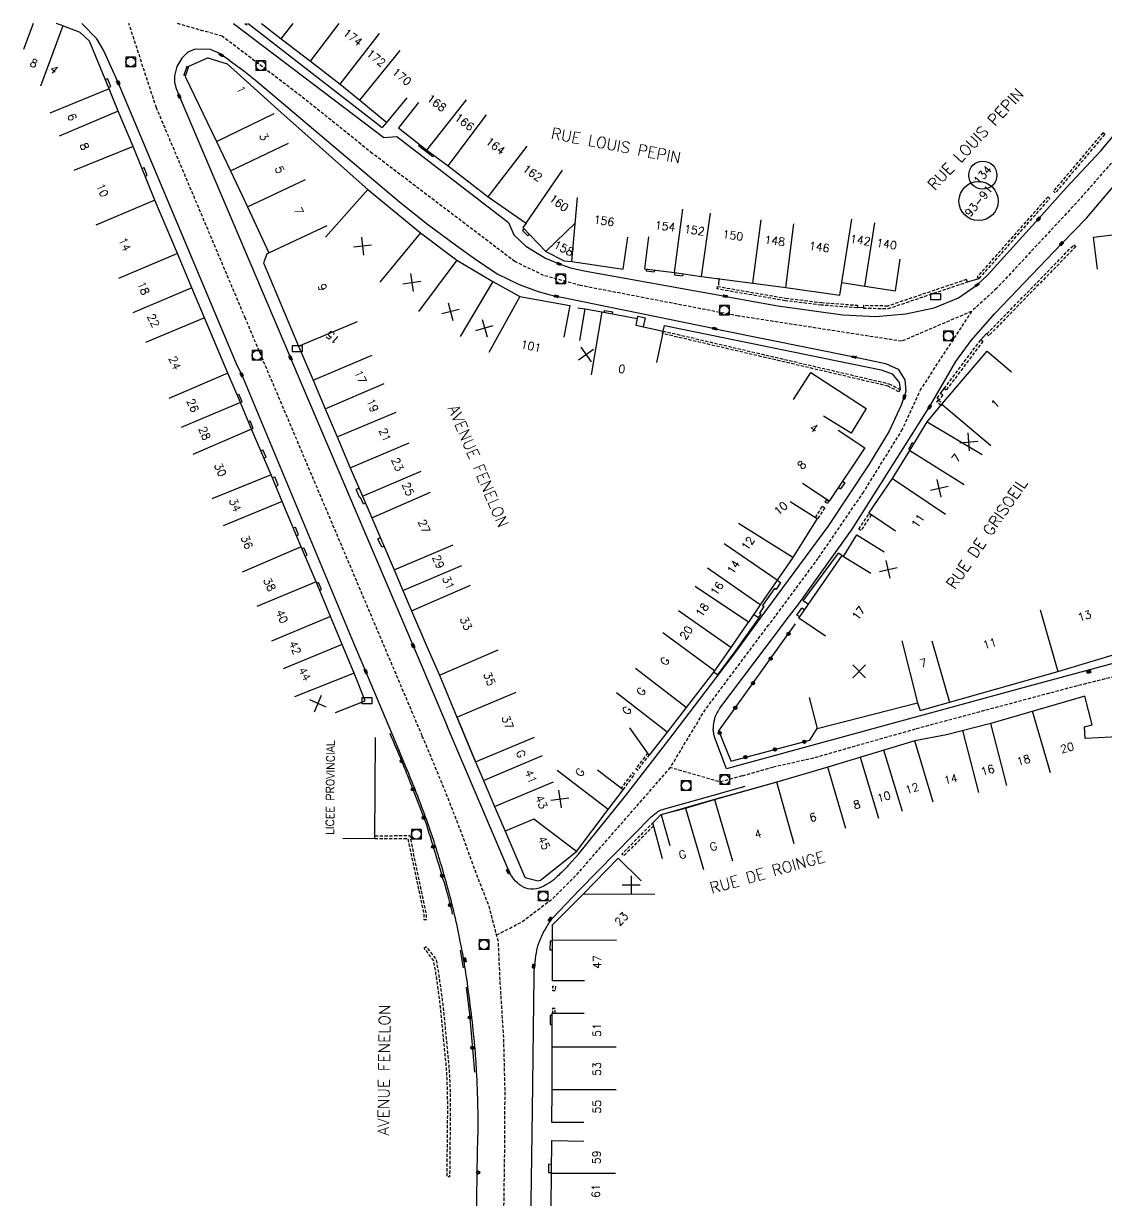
# Model space of a CAD drawing. Header units: millimetres. Extents: x 114000 to 119599, y 121000 to 124063.
# Drawn here: x 114000 to 114169, y 121816.2 to 122000 of the extents above; entities that cross this region are included whole.
import ezdxf
from ezdxf.enums import TextEntityAlignment as Align

# ---------------------------------------------------------------- set-up
doc = ezdxf.new("R2010")
doc.units = ezdxf.units.MM
doc.linetypes.add('DASHED', pattern=[0.75, 0.5, -0.25])
doc.layers.get('0').update_dxf_attribs({"linetype": 'CONTINUOUS'})
for name, color, linetype in [('W0001', 6, 'DASHED'), ('W0008', 7, 'CONTINUOUS'), ('W0100', 7, 'CONTINUOUS'), ('W0105', 7, 'CONTINUOUS'), ('W0112', 1, 'DASHED'), ('W0322', 7, 'CONTINUOUS'), ('W0400', 7, 'CONTINUOUS'), ('W0420', 7, 'CONTINUOUS'), ('W0984', 7, 'CONTINUOUS'), ('W0989', 7, 'CONTINUOUS'), ('W0991', 7, 'CONTINUOUS'), ('W1102', 7, 'CONTINUOUS'), ('W1471', 7, 'CONTINUOUS')]:
    doc.layers.add(name, color=color, linetype=linetype)
doc.styles.get("Standard").update_dxf_attribs({"font": 'romans.shx', "width": 0.85})

# ---------------------------------------------------------------- blocks, each defined once
blk = doc.blocks.new('t322o')
at = {"color": 0, "linetype": 'Continuous'}
for radius in [0.25, 0.15]:
    blk.add_circle((0, 0), radius, dxfattribs=at)
blk = doc.blocks.new('t991o')
at = {"color": 0, "linetype": 'Continuous'}
for p, q in [((-1, 1), (1, -1)), ((-1, -1), (1, 1))]:
    blk.add_line(p, q, dxfattribs=at)
blk = doc.blocks.new('T400')
for p, q in [((-0.15, 0.3), (0.15, 0.3)), ((-0.15, -0.25), (-0.15, 0.3)), ((-0.15, 0.15), (0.15, 0.15)), ((-0.15, 0), (0.15, 0)), ((0.15, 0.3), (0.15, -0.25)), ((-0.15, -0.15), (0.15, -0.15)), ((-0.15, -0.25), (-0.15, -0.3)), ((-0.15, -0.3), (0.15, -0.3)), ((0.15, -0.3), (0.15, -0.25))]:
    blk.add_line(p, q)
blk = doc.blocks.new('T420')
for p, q in [((0.75, 0.75), (-0.75, 0.75)), ((-0.75, 0.75), (-0.75, -0.75)), ((0.75, 0.75), (0.75, -0.75)), ((0.75, -0.75), (-0.75, -0.75))]:
    blk.add_line(p, q)
blk.add_ellipse((0, 0), major_axis=(-0.53, 0.53), ratio=1, start_param=3.926991, end_param=10.210176)
blk = doc.blocks.new('T1471')
at = {"color": 0, "linetype": 'Continuous', "flags": 128}
blk.add_lwpolyline([(-0.75, -0.5), (-0.75, 0.5), (0.75, 0.5), (0.75, -0.5), (-0.75, -0.5)], dxfattribs=at)

msp = doc.modelspace()

# ---------------------------------------------------------------- linework, layer by layer
at = {"layer": 'W0001'}
for points in [[(114062.22, 121888.75), (114034.62, 121953.96), (114020.74, 121986.84), (114016.43, 122000)], [(114147.94, 121955.05), (114137.03, 121950.39), (114111.56, 121954.33), (114086.9, 121959.09), (114081.15, 121960.67), (114076.67, 121962.83), (114054.42, 121979.73), (114042.67, 121989.15), (114031, 121998.01), (114024.03, 122000)], [(114185.5, 122000), (114181.32, 121993.36), (114177.98, 121986.26), (114171.75, 121980.47), (114164.31, 121972.01)], [(114164.31, 121972.01), (114151.86, 121958.65), (114147.94, 121955.05), (114140.03, 121942.97), (114137.13, 121936.64), (114131.07, 121926.88), (114123.96, 121916.48), (114116.34, 121906.17)], [(114231.57, 121858.4), (114226.32, 121871.28), (114221.48, 121884.16), (114219.89, 121887.16), (114218.69, 121890.46), (114215.07, 121893.41), (114211.21, 121896.7), (114207.07, 121902.05), (114205.32, 121906.11), (114199.78, 121904.93), (114180.41, 121900.57), (114163.71, 121896.39), (114139.13, 121889.81), (114123.31, 121885.3), (114116.95, 121883.85), (114112.1, 121882.48)]]:
    msp.add_lwpolyline(points, dxfattribs=at)
at = {"layer": 'W0001', "flags": 128}
for points in [[(114112.09, 121882.51), (114108.7, 121881.56), (114100.93, 121883.8), (114106.31, 121892.75), (114116.34, 121906.17)], [(114067.53, 121209.46), (114068.15, 121257.87), (114068.9, 121319.6), (114069.72, 121372.91), (114070.2, 121424.65), (114070.67, 121462.81), (114071.03, 121492.23), (114071.57, 121532.55), (114072.13, 121576.13), (114072.77, 121628.25), (114073.3, 121675.44), (114073.93, 121731.21), (114074.6, 121786.57), (114074.91, 121810.83), (114075.11, 121825.24), (114075.14, 121833.68), (114074.94, 121841.57), (114074.4, 121850.06), (114074.1, 121856.62), (114072.64, 121862.16), (114070.68, 121867.19), (114068.42, 121873.43), (114066.2, 121879.16), (114063.78, 121885.05), (114062.22, 121888.75)], [(114073.82, 121857.68), (114077.75, 121859.71), (114082.71, 121863.47), (114086.38, 121867.17), (114100.93, 121883.8)]]:
    msp.add_lwpolyline(points, dxfattribs=at)
at = {"layer": 'W0008'}
for points in [[(114058.31, 121887.23), (114053.41, 121898.84), (114051.21, 121903.99), (114034.04, 121945.18), (114033.31, 121946.59), (114014.77, 121990.77), (114012.5, 121995.86), (114011.41, 121997.6), (114009.1, 122000)], [(114032.76, 122000), (114056.2, 121982.2), (114058.26, 121982.35), (114075.68, 121968.91), (114076.49, 121967), (114078.4, 121965.24), (114081.46, 121963.38), (114083.58, 121962.46), (114085.37, 121961.87), (114087.49, 121961.39), (114109.48, 121957.43), (114110.48, 121957.23), (114117.71, 121955.94), (114127.83, 121954.49), (114132.99, 121954.26), (114137.68, 121954.66), (114142.11, 121955.59), (114145.89, 121957.15), (114148.8, 121959.18), (114150.45, 121960.73), (114158.38, 121969.48), (114162.75, 121974.4)], [(114162.75, 121974.4), (114168.12, 121980.13), (114172.18, 121984.96), (114175.67, 121989.73), (114180.93, 121997.71), (114182.41, 122000)], [(114032.08, 121994.3), (114030.87, 121995.09), (114030.29, 121995.46), (114029.17, 121995.92), (114026.79, 121995.99), (114025.64, 121995.51), (114024.69, 121994.61), (114023.94, 121993.28), (114023.55, 121991.82), (114023.55, 121990.87), (114023.8, 121989.83), (114024.31, 121988.64), (114024.53, 121988.09), (114041.66, 121947.78), (114041.84, 121947.4), (114060.79, 121902.85), (114061.58, 121901.01), (114066.13, 121890.26)], [(114032.07, 121994.26), (114034.38, 121992.62), (114036.18, 121991.17), (114058.68, 121972.17), (114063.06, 121968.65), (114067.6, 121965.27), (114070.35, 121963.3), (114073.92, 121960.92), (114077.36, 121959.25), (114080.3, 121958.18), (114082.16, 121957.66), (114083.14, 121957.41), (114084.74, 121957.11), (114107.89, 121952.36), (114108.71, 121952.19), (114129.64, 121947.93), (114134.51, 121946.91), (114136.48, 121946.04), (114137.54, 121944.37), (114137.66, 121942.61), (114137.45, 121941.69), (114136.97, 121940.4), (114135.06, 121936.37), (114131.85, 121931.03), (114125.52, 121921.44), (114114.88, 121907.1)], [(114165.87, 121969.62), (114173.74, 121978.86), (114175.57, 121979.64), (114177.46, 121979.49), (114178.8, 121978.09), (114182.24, 121969.89), (114183.64, 121967.19), (114190.61, 121956.98)], [(114117.81, 121905.24), (114119.18, 121907.06), (114121, 121909.41), (114129.31, 121921.04), (114141.38, 121940.13), (114141.88, 121941.02), (114145.48, 121947.2), (114147.86, 121950.48), (114151.55, 121954.74), (114161.99, 121965.62), (114165.87, 121969.62)], [(114220.19, 121917.6), (114222.2, 121912.72), (114218.68, 121912.5), (114212.31, 121911.38), (114204.4, 121909.32), (114189.85, 121905.37), (114178.09, 121902.26), (114157.32, 121896.64), (114139.75, 121891.85), (114111.56, 121884.13)]]:
    msp.add_lwpolyline(points, dxfattribs=at)
at = {"layer": 'W0008', "flags": 128}
for points in [[(114114.88, 121907.1), (114111.16, 121901.93), (114100.67, 121888.13), (114093.89, 121879.42), (114086.56, 121870.29)], [(114114.72, 121907.19), (114111.14, 121902.17), (114108.28, 121898.28), (114107.66, 121898.74)], [(114082.53, 121856.71), (114082.17, 121856.71), (114082.15, 121855.33), (114082.53, 121855.33)], [(114082.48, 121845.1), (114082.17, 121845.1), (114082.17, 121843.72), (114082.48, 121843.72)], [(114082.39, 121821.86), (114081.94, 121821.87), (114081.93, 121820.6), (114082.38, 121820.59)]]:
    msp.add_lwpolyline(points, dxfattribs=at)
for points in [[(114111.56, 121884.13), (114109.71, 121883.6), (114107.87, 121888.47, -0.037036), (114107.66, 121889.4, -0.060558), (114107.65, 121889.98, -0.025832), (114107.86, 121891.44, -0.06771), (114108.04, 121891.97, -0.014929), (114108.45, 121892.72, -0.030214), (114108.68, 121893.07), (114117.81, 121905.24)], [(114086.59, 121870.31), (114085.11, 121868.63, -0.01687), (114084.5, 121867.98, -0.006829), (114082.91, 121866.46, -0.047387), (114082.18, 121865.89, -0.028698), (114080.85, 121865.15, -0.128677), (114079.17, 121864.82, -0.138086), (114077.67, 121865.35, -0.05914), (114076.52, 121866.38, -0.080103), (114075.91, 121867.35), (114066.13, 121890.26)], [(114070.46, 121794.6), (114070.8, 121820.62), (114070.91, 121826.15, 0.009741), (114070.91, 121830.81, 0.008115), (114070.7, 121836.4, 0.009515), (114070.42, 121840.33, 0.007422), (114069.89, 121845.35, 0.005617), (114069.16, 121850.89, 0.008647), (114068.58, 121854.47, 0.004353), (114068.21, 121856.45, 0.004001), (114067.77, 121858.59, 0.010431), (114066.71, 121863.09, 0.008602), (114065.22, 121868.5, 0.005276), (114064.15, 121871.98, 0.00772), (114063.36, 121874.34, 0.007058), (114061.51, 121879.36, 0.00749), (114059.63, 121884.04), (114058.31, 121887.23)], [(114086.76, 121864.7), (114097.96, 121876.1, -0.020442), (114098.07, 121876.2, -0.005552), (114098.5, 121876.57, -0.031452), (114099.16, 121877.05, -0.072112), (114099.49, 121877.2), (114107.69, 121879.53), (114112.63, 121880.89)], [(114078.92, 121794.5), (114079.4, 121830.26), (114079.67, 121851.25, -0.020975), (114079.77, 121852.93, -0.01763), (114080.03, 121854.91, -0.046432), (114080.46, 121856.53, -0.036779), (114081.33, 121858.45, -0.017078), (114082.18, 121859.88, -0.050628), (114082.53, 121860.32), (114086.78, 121864.7)]]:
    msp.add_lwpolyline(points, format="xyb", dxfattribs=at)
at = {"layer": 'W0100'}
msp.add_line((114127.96, 121916.79), (114132.2, 121914.15), dxfattribs=at)
for points in [[(114048.66, 121892.39), (114053.31, 121894.22), (114051.61, 121898.55), (114049.74, 121903.05), (114047.92, 121907.4), (114045.64, 121912.83), (114043.3, 121918.28), (114040.36, 121925.38), (114038.66, 121929.55), (114035.59, 121936.65), (114033.83, 121940.82), (114031.88, 121945.4), (114028.25, 121954.04), (114026.28, 121958.73), (114024.02, 121964.09), (114020.51, 121972.4), (114017.11, 121980.81), (114014.77, 121986.32), (114013.34, 121989.79), (114010.29, 121997.24), (114008.83, 121998.62), (114006.15, 121999.62), (114005.13, 122000)], [(114037.11, 122000), (114040.21, 121997.61), (114044.77, 121994.12), (114049.41, 121990.52), (114052.47, 121988.02), (114056.71, 121984.55), (114059.88, 121988.41)], [(114028.8, 121994.67), (114025.74, 121993.28), (114025.22, 121991.74), (114030.12, 121981.58), (114032.31, 121977.01), (114034.97, 121971.36), (114038.29, 121964.22), (114037.96, 121963.99), (114037.46, 121962.63), (114042.92, 121949.6), (114045.18, 121944.31), (114047.09, 121939.85), (114048.95, 121935.45), (114050.97, 121930.64), (114052.88, 121926.18), (114054.34, 121922.83), (114057.83, 121914.67), (114059.17, 121911.49), (114060.56, 121908.29), (114062.94, 121902.72), (114064.89, 121898.23), (114067.63, 121891.7), (114070.55, 121884.68)], [(114028.78, 121994.66), (114031.77, 121993.71), (114040.19, 121986.1), (114053.73, 121974.1), (114061.97, 121967.3), (114067.63, 121963.03), (114073.22, 121959.74), (114077.45, 121957.39), (114085.23, 121955.96), (114084.32, 121951.04)], [(114061.61, 121987.66), (114058.52, 121983.73), (114062.94, 121980.25), (114066.24, 121977.76), (114072.48, 121972.95), (114078.45, 121968.84), (114077.89, 121968.13), (114081.52, 121964.41), (114084.38, 121962.96), (114085.55, 121962.86), (114093.58, 121961.67), (114094.31, 121966.62)], [(114097.52, 121966.67), (114096.89, 121961.71), (114101.59, 121961.11), (114105.79, 121960.5), (114113.79, 121959.45), (114118.95, 121958.8), (114127.41, 121957.57), (114127.71, 121959.55), (114131.28, 121958.98), (114136.06, 121958.28), (114136.78, 121963.23)], [(114167.59, 121961.67), (114166.96, 121966.63), (114173.32, 121967.43), (114173.43, 121966.57), (114183, 121967.43), (114183.16, 121967.51), (114186.56, 121961.89), (114182.28, 121959.3)], [(114086.81, 121950.52), (114087.65, 121955.45), (114090.26, 121955), (114095.75, 121953.95), (114095.54, 121952.91), (114099.83, 121951.96), (114098.76, 121947.08)], [(114136.08, 121920.72), (114131.93, 121923.52), (114135.61, 121928.97), (114138.32, 121933.31), (114141.01, 121937.82), (114143.29, 121940.54), (114150.36, 121948.84), (114154.17, 121945.6)], [(114120.13, 121941.31), (114122.85, 121945.5), (114131.47, 121939.91), (114129.13, 121936.06), (114124.86, 121938.67)], [(114127.12, 121936.52), (114131.28, 121933.76), (114125.73, 121925.4), (114121.57, 121928.16)], [(114119.61, 121925.37), (114123.85, 121922.71), (114120.04, 121916.64), (114117.59, 121913.08), (114114.94, 121909.25), (114113.12, 121906.53)], [(114125.13, 121904.31), (114121.01, 121907.14), (114127.73, 121916.95), (114127.96, 121916.79), (114130.04, 121920.14), (114134.29, 121917.5)], [(114122.61, 121894.77), (114123.85, 121889.93), (114139.52, 121893.95), (114139.9, 121892.71), (114161.41, 121898.84), (114181.66, 121904.93), (114181.99, 121904.84), (114186.22, 121906.32), (114184.57, 121911.04)], [(114184.49, 121886.9), (114189.45, 121887.54), (114189.01, 121890.96), (114188.65, 121892.21), (114186.5, 121899.46), (114176.38, 121897.52), (114176.59, 121892.86), (114171.66, 121892.73), (114171.76, 121888.68), (114165.65, 121888.35), (114165.59, 121890.17), (114166.78, 121890.47), (114165.64, 121894.97), (114150.97, 121890.72), (114144.01, 121888.94), (114139.08, 121887.98), (114125.52, 121883.88), (114117.57, 121881.56), (114107.82, 121878.84), (114099.49, 121876.46), (114100.86, 121871.65)]]:
    msp.add_lwpolyline(points, dxfattribs=at)
at = {"layer": 'W0100', "flags": 128}
for points in [[(114113.1, 121906.54), (114112.99, 121906.38), (114110.38, 121902.58), (114107.82, 121898.92), (114103.39, 121893.2), (114100.43, 121889.37), (114097.63, 121885.74), (114094.62, 121890.02)], [(114067.61, 121891.72), (114070.55, 121884.69), (114071.78, 121881.79), (114073.49, 121877.72), (114075.14, 121873.86), (114078.2, 121866.81), (114078.44, 121866.61), (114080.29, 121866.13), (114080.65, 121866.21), (114086.28, 121870.73), (114091.24, 121877.29), (114093.57, 121880.36), (114089.59, 121883.39)], [(114049.8, 121872.78), (114054.8, 121872.74), (114054.92, 121888.51)], [(114087.52, 121850.5), (114082.52, 121850.51), (114082.53, 121856.92), (114082.55, 121859.25), (114087.31, 121864.07), (114092.8, 121869.66), (114096.37, 121866.14)], [(114087.44, 121828.37), (114082.44, 121828.41), (114082.48, 121833.57), (114082.48, 121840.21), (114082.48, 121845.46), (114087.48, 121845.46)], [(114109.29, 121798.91), (114109.24, 121793.91), (114097.54, 121794.02), (114093.35, 121794.04), (114082.29, 121794.03), (114082.31, 121799.5), (114082.32, 121804.97), (114082.34, 121810.49), (114082.36, 121815.3), (114082.38, 121820.48), (114082.44, 121825.56), (114087.44, 121825.5)]]:
    msp.add_lwpolyline(points, dxfattribs=at)
msp.add_lwpolyline([(114099.7, 121869.57), (114098.19, 121875.18), (114099.17, 121876.19, -0.016186), (114099.33, 121876.34, -0.028739), (114099.42, 121876.41, -0.052212), (114099.52, 121876.47, -0.036277), (114099.68, 121876.52), (114103.28, 121877.5), (114107.82, 121878.82), (114117.58, 121881.57)], format="xyb", dxfattribs=at)
at = {"layer": 'W0105'}
for p, q in [((114025.5, 121993.28), (114025.01, 121991.93)), ((114025.71, 121993.21), (114025.5, 121993.28)), ((114012.74, 121991.27), (114013.1, 121991.42)), ((114013.62, 121990.18), (114013.1, 121991.42)), ((114025.26, 121991.84), (114025.01, 121991.93)), ((114013.25, 121990.03), (114013.62, 121990.18)), ((114056.67, 121984.61), (114055.98, 121983.76)), ((114061.78, 121981.12), (114061.64, 121980.93)), ((114061.64, 121980.93), (114063.85, 121979.22)), ((114064.01, 121979.44), (114063.85, 121979.22)), ((114018.49, 121977.38), (114018.8, 121977.5)), ((114019.28, 121976.26), (114018.8, 121977.5)), ((114018.99, 121976.15), (114019.28, 121976.26)), ((114078.11, 121967.9), (114077.87, 121967.67)), ((114077.87, 121967.67), (114078.69, 121966.85)), ((114078.92, 121967.07), (114078.69, 121966.85)), ((114097.2, 121961.67), (114097.16, 121961.4)), ((114097.16, 121961.4), (114098.41, 121961.22)), ((114098.45, 121961.51), (114098.41, 121961.22)), ((114101.6, 121961.11), (114101.56, 121960.78)), ((114102.86, 121960.93), (114102.81, 121960.61)), ((114101.56, 121960.78), (114102.81, 121960.61)), ((114108.51, 121960.22), (114108.43, 121959.15)), ((114147.32, 121959.65), (114149.13, 121960.19)), ((114130.15, 121955.72), (114131.05, 121955.65)), ((114090.64, 121954.94), (114090.68, 121955.2)), ((114090.68, 121955.2), (114091.95, 121954.98)), ((114091.91, 121954.72), (114091.95, 121954.98)), ((114095.79, 121953.95), (114095.85, 121954.28)), ((114095.85, 121954.28), (114097.04, 121954.04)), ((114096.73, 121952.65), (114097.04, 121954.04)), ((114099.81, 121951.97), (114100.02, 121952.86)), ((114149.4, 121950.63), (114150.27, 121951.58)), ((114143.12, 121942.25), (114143.66, 121942.99)), ((114033.32, 121942.01), (114033.62, 121942.14)), ((114034.12, 121940.93), (114033.62, 121942.14)), ((114033.83, 121940.8), (114034.12, 121940.93)), ((114035.08, 121937.84), (114035.35, 121937.95)), ((114035.83, 121936.76), (114035.35, 121937.95)), ((114035.58, 121936.66), (114035.83, 121936.76)), ((114037.04, 121933.3), (114037.36, 121933.44)), ((114037.84, 121932.27), (114037.36, 121933.44)), ((114138.13, 121933.56), (114138.68, 121934.52)), ((114138.38, 121933.41), (114138.13, 121933.56)), ((114138.97, 121934.35), (114138.68, 121934.52)), ((114037.54, 121932.13), (114037.84, 121932.27)), ((114038.84, 121929.09), (114039.19, 121929.24)), ((114039.73, 121927.93), (114039.19, 121929.24)), ((114039.38, 121927.78), (114039.73, 121927.93)), ((114128.15, 121928.29), (114127.5, 121927.34)), ((114127.81, 121928.52), (114128.15, 121928.29)), ((114052.33, 121927.43), (114051.91, 121927.24)), ((114127.17, 121927.56), (114127.5, 121927.34)), ((114053.35, 121925.09), (114053.05, 121924.96)), ((114042.08, 121921.23), (114042.42, 121921.37)), ((114042.91, 121920.14), (114042.42, 121921.37)), ((114042.59, 121920.01), (114042.91, 121920.14)), ((114055.68, 121919.69), (114055.29, 121919.52)), ((114055.89, 121918.23), (114055.29, 121919.52)), ((114043.42, 121918.01), (114043.75, 121918.15)), ((114044.25, 121916.99), (114043.75, 121918.15)), ((114043.92, 121916.85), (114044.25, 121916.99)), ((114056.24, 121918.38), (114055.89, 121918.23)), ((114121.67, 121909.85), (114127.19, 121917.28)), ((114127.72, 121916.92), (114127.19, 121917.28)), ((114117.59, 121913.08), (114118.14, 121912.7)), ((114045.74, 121912.6), (114046.05, 121912.73)), ((114046.52, 121911.6), (114046.05, 121912.73)), ((114046.21, 121911.47), (114046.52, 121911.6)), ((114122.49, 121909.3), (114121.67, 121909.85)), ((114113.91, 121907.76), (114114.68, 121907.23)), ((114120.7, 121907.64), (114121.46, 121908.73)), ((114121.14, 121907.34), (114120.7, 121907.64)), ((114121.89, 121908.44), (114121.46, 121908.73))]:
    msp.add_line(p, q, dxfattribs=at)
for points in [[(114034.55, 122000), (114034.78, 121999.82), (114034.93, 122000)], [(114035.04, 122000), (114055.98, 121983.76)], [(114100.02, 121952.86), (114133.81, 121945.92), (114135.54, 121945.29), (114136.63, 121943.93), (114136.79, 121942.87)], [(114053.05, 121924.96), (114052.6, 121925.98), (114052.47, 121925.94), (114051.91, 121927.24)], [(114118.14, 121912.7), (114117.46, 121911.64), (114117.17, 121911.8), (114115.32, 121909.14), (114115.54, 121908.95), (114114.86, 121907.91), (114115.06, 121907.76), (114114.68, 121907.23)]]:
    msp.add_lwpolyline(points, dxfattribs=at)
at = {"layer": 'W0112'}
for p, q in [((114168.72, 121982.7), (114168.42, 121982.95)), ((114160.71, 121973.81), (114161.01, 121973.56)), ((114149.13, 121960.18), (114160.18, 121972.7)), ((114160.18, 121972.7), (114159.88, 121972.96)), ((114150.33, 121951.53), (114163.92, 121965.46)), ((114163.92, 121965.46), (114164.21, 121965.18)), ((114134.92, 121955.48), (114147.3, 121959.66)), ((114118.86, 121956.72), (114108.23, 121958.55)), ((114131.07, 121955.56), (114134.92, 121955.48)), ((114099.78, 121951.98), (114135.05, 121943.76)), ((114143.66, 121942.99), (114149.4, 121950.63)), ((114149.4, 121950.63), (114149.72, 121950.39)), ((114135.05, 121943.76), (114136.8, 121942.83)), ((114142.5, 121940.9), (114142.75, 121941.21)), ((114143.18, 121940.38), (114142.5, 121940.9)), ((114142.57, 121941.51), (114143.13, 121942.25)), ((114143.13, 121942.25), (114143.45, 121942.01)), ((114125.02, 121924.4), (114123.91, 121922.66)), ((114125.45, 121925.06), (114125.11, 121925.28)), ((114125.69, 121925.43), (114125.45, 121925.06)), ((114123.91, 121922.66), (114123.57, 121922.88)), ((114130.35, 121921.05), (114131.95, 121923.51)), ((114131.95, 121923.51), (114132.29, 121923.29))]:
    msp.add_line(p, q, dxfattribs=at)
for points in [[(114168.42, 121982.95), (114160.71, 121973.81)], [(114168.72, 121982.7), (114161.01, 121973.56)], [(114159.88, 121972.96), (114148.83, 121960.44), (114149.13, 121960.18)], [(114164.21, 121965.18), (114150.62, 121951.25), (114150.33, 121951.53)], [(114147.3, 121959.66), (114147.17, 121960.04), (114134.86, 121955.88)], [(114108.23, 121958.55), (114108.29, 121958.95), (114118.92, 121957.12), (114124.51, 121956.43)], [(114130.09, 121955.61), (114124.47, 121956.03), (114118.86, 121956.72)], [(114124.51, 121956.43), (114130.12, 121956.01), (114130.09, 121955.61)], [(114134.86, 121955.88), (114131.08, 121955.96), (114131.07, 121955.56)], [(114134.91, 121943.38), (114099.69, 121951.59), (114099.78, 121951.98)], [(114149.72, 121950.39), (114143.98, 121942.75), (114143.66, 121942.99)], [(114136.8, 121942.83), (114136.61, 121942.48), (114134.91, 121943.38)], [(114143.45, 121942.01), (114142.89, 121941.26), (114142.57, 121941.51)], [(114142.75, 121941.21), (114143.42, 121940.69), (114143.18, 121940.38)], [(114123.57, 121922.88), (114124.69, 121924.62), (114125.02, 121924.4)], [(114125.11, 121925.28), (114125.35, 121925.64), (114125.69, 121925.43)], [(114132.29, 121923.29), (114130.68, 121920.83), (114130.35, 121921.05)]]:
    msp.add_lwpolyline(points, dxfattribs=at)
at = {"layer": 'W0112', "flags": 128}
for points in [[(114097.39, 121886.08), (114095.54, 121883.67), (114095.86, 121883.43), (114097.63, 121885.74)], [(114093.57, 121880.36), (114095.35, 121882.74), (114095.03, 121882.98), (114093.25, 121880.6)], [(114098.31, 121874.73), (114093.67, 121870.02), (114093.39, 121870.31), (114098.19, 121875.18)], [(114054.8, 121872.74), (114059.98, 121872.74), (114062.49, 121860.78), (114062.47, 121860.11), (114062.87, 121860.11), (114062.89, 121860.82), (114060.31, 121873.15), (114054.8, 121873.11)], [(114082.96, 121845.46), (114082.97, 121846.18), (114082.57, 121846.19), (114082.56, 121845.47)]]:
    msp.add_lwpolyline(points, dxfattribs=at)
msp.add_lwpolyline([(114062.52, 121855.61), (114062.84, 121855.85), (114064.36, 121853.87), (114064.71, 121852, -0.003413), (114065.29, 121847.81, -0.007911), (114065.51, 121845.99, -0.000914), (114066.37, 121837.17, -0.010956), (114066.43, 121836.44, -0.007274), (114066.57, 121832.83, -0.008295), (114066.59, 121829.66), (114066.49, 121819.9), (114066.09, 121819.91), (114066.19, 121829.66, 0.008295), (114066.17, 121832.82, 0.007274), (114066.03, 121836.42, 0.010956), (114065.98, 121837.14, 0.000914), (114065.11, 121845.95, 0.007911), (114064.9, 121847.75, 0.003407), (114064.32, 121851.93), (114063.99, 121853.7)], format="xyb", close=True, dxfattribs=at)
msp.add_lwpolyline([(114083, 121849.68), (114082.98, 121848.96), (114082.58, 121848.97), (114082.6, 121849.7)], close=True, dxfattribs=at)
at = {"layer": 'W0322'}
msp.add_line((114086.49, 121955.62), (114087.63, 121955.43), dxfattribs=at)
at = {"layer": 'W0322', "flags": 128}
for points in [[(114110.44, 121884.84), (114108.5, 121889.57), (114120.49, 121906.25)], [(114068.12, 121855.3), (114068.61, 121852.52)], [(114069.08, 121849.5), (114069.61, 121845.31), (114070.38, 121836.23)]]:
    msp.add_lwpolyline(points, dxfattribs=at)
msp.add_lwpolyline([(114057.14, 121889.2, -0.003225), (114059.04, 121884.71, -0.00604), (114060.01, 121882.3, -0.000429), (114062.52, 121875.84, -0.005044), (114062.72, 121875.29, -0.012629), (114063.1, 121874.15, -0.001637), (114065.79, 121865.31, -0.010023), (114066.1, 121864.18, -0.003519), (114066.91, 121860.94)], format="xyb", dxfattribs=at)
at = {"layer": 'W0322'}
msp.add_lwpolyline([(114110.36, 121884.84), (114122.69, 121888.08), (114123.85, 121889.93)], dxfattribs=at)
at = {"layer": 'W1102'}
for p, q in [((114001.51, 122000), (114000, 121995.96)), ((114006.15, 121999.62), (114002.66, 121990.24)), ((114040.21, 121997.61), (114042.05, 122000)), ((114044.77, 121994.12), (114049.27, 122000)), ((114049.41, 121990.52), (114055.54, 121998.42)), ((114052.47, 121988.02), (114058.79, 121995.78)), ((114013.34, 121989.79), (114004.09, 121986.01)), ((114062.94, 121980.25), (114069.12, 121988.11)), ((114014.77, 121986.32), (114005.57, 121982.4)), ((114030.12, 121981.58), (114039.13, 121985.93)), ((114066.24, 121977.76), (114072.25, 121985.76)), ((114032.31, 121977.01), (114041.33, 121981.32)), ((114017.11, 121980.81), (114007.84, 121977.07)), ((114072.48, 121972.95), (114078.59, 121980.86)), ((114034.97, 121971.36), (114044.02, 121975.63)), ((114078.45, 121968.84), (114084.11, 121977.08)), ((114053.73, 121974.1), (114047.1, 121966.62)), ((114020.51, 121972.4), (114011.29, 121968.51)), ((114085.55, 121962.86), (114086.47, 121972.82)), ((114101.59, 121961.11), (114102.86, 121971.03)), ((114105.79, 121960.5), (114107.22, 121970.4)), ((114038.29, 121964.22), (114047.36, 121968.44)), ((114081.52, 121964.41), (114086.11, 121968.9)), ((114113.79, 121959.45), (114115.09, 121969.36)), ((114118.95, 121958.8), (114120.2, 121968.72)), ((114127.71, 121959.55), (114129.28, 121969.43)), ((114131.28, 121958.98), (114132.85, 121968.86)), ((114061.97, 121967.3), (114055.6, 121959.59)), ((114024.02, 121964.09), (114014.8, 121960.2)), ((114067.63, 121963.03), (114061.62, 121955.04)), ((114073.22, 121959.74), (114068.14, 121951.12)), ((114026.28, 121958.73), (114017.06, 121954.85)), ((114077.45, 121957.39), (114072.59, 121948.65)), ((114028.25, 121954.04), (114019.03, 121950.17)), ((114042.92, 121949.6), (114052.14, 121953.47)), ((114090.26, 121955), (114088.58, 121945.15)), ((114045.18, 121944.31), (114054.38, 121948.24)), ((114031.88, 121945.4), (114022.68, 121941.47)), ((114047.09, 121939.85), (114056.28, 121943.78)), ((114033.83, 121940.82), (114024.61, 121936.93)), ((114048.95, 121935.45), (114058.16, 121939.34)), ((114143.29, 121940.54), (114150.94, 121934.1)), ((114141.01, 121937.82), (114149.6, 121932.7)), ((114035.59, 121936.65), (114026.41, 121932.68)), ((114050.97, 121930.64), (114060.19, 121934.52)), ((114138.32, 121933.31), (114146.8, 121928.01)), ((114052.88, 121926.18), (114062.07, 121930.1)), ((114038.66, 121929.55), (114029.4, 121925.76)), ((114135.61, 121928.97), (114143.9, 121923.38)), ((114054.34, 121922.83), (114063.5, 121926.83)), ((114040.36, 121925.38), (114031.13, 121921.55)), ((114120.04, 121916.64), (114111.56, 121921.95)), ((114057.83, 121914.67), (114067.02, 121918.6)), ((114117.59, 121913.08), (114109.35, 121918.75)), ((114043.3, 121918.28), (114034.12, 121914.34)), ((114059.17, 121911.49), (114068.38, 121915.39)), ((114114.94, 121909.25), (114106.72, 121914.94)), ((114045.64, 121912.83), (114036.42, 121908.97)), ((114060.56, 121908.29), (114069.73, 121912.28)), ((114113.12, 121906.53), (114104.81, 121912.09)), ((114158.67, 121908.46), (114161.41, 121898.84)), ((114047.92, 121907.4), (114038.69, 121903.54)), ((114049.74, 121903.05), (114040.51, 121899.21)), ((114064.89, 121898.23), (114074.06, 121902.21)), ((114137.04, 121903.63), (114139.52, 121893.95)), ((114141.74, 121903.63), (114144.48, 121894.01)), ((114051.61, 121898.55), (114042.3, 121894.88)), ((114067.63, 121891.7), (114076.85, 121895.57)), ((114160.24, 121883), (114157.46, 121892.6)), ((114149.08, 121879.91), (114146.6, 121889.6)), ((114153.46, 121881.04), (114150.97, 121890.72)), ((114141.97, 121878.4), (114139.08, 121887.98)), ((114137.15, 121876.94), (114134.25, 121886.52)), ((114128.32, 121874.28), (114125.52, 121883.88)), ((114133.49, 121875.84), (114130.6, 121885.41)), ((114120.26, 121871.93), (114117.57, 121881.56))]:
    msp.add_line(p, q, dxfattribs=at)
at = {"layer": 'W1102', "flags": 128}
for points in [[(114110.38, 121902.58), (114102.19, 121908.31)], [(114107.82, 121898.92), (114099.76, 121904.85)], [(114103.39, 121893.2), (114095.48, 121899.31)], [(114100.43, 121889.37), (114092.53, 121895.5)], [(114070.55, 121884.69), (114079.76, 121888.59)], [(114071.78, 121881.79), (114080.99, 121885.68)], [(114091.24, 121877.29), (114083.27, 121883.34)], [(114073.49, 121877.72), (114082.71, 121881.61)], [(114107.82, 121878.82), (114110.63, 121869.23)], [(114103.28, 121877.5), (114106.09, 121867.9)], [(114086.28, 121870.73), (114079.65, 121875.77), (114075.14, 121873.86)], [(114098.54, 121864), (114087.31, 121864.07)], [(114082.53, 121856.92), (114092.53, 121856.89)], [(114082.48, 121840.21), (114092.48, 121840.21)], [(114082.48, 121833.57), (114092.48, 121833.53)], [(114082.38, 121820.48), (114092.38, 121820.46)]]:
    msp.add_lwpolyline(points, dxfattribs=at)
at = {"layer": 'W1102'}
for centre, radius in [((114149.7, 121976.32), 2.2), ((114149.04, 121972.28), 3.06)]:
    msp.add_circle(centre, radius, dxfattribs=at)

# ---------------------------------------------------------------- block references
at = {"layer": 'W0322'}
for p, rotation in [((114119.38, 121904.7), 54.28298350604083), ((114116.6, 121900.84), 54.28298350604083), ((114113.83, 121896.99), 54.28298350604083), ((114111.06, 121893.13), 54.28298350604083), ((114108.64, 121889.23), 112.2763190802491), ((114121.84, 121887.85), 14.69448468698737), ((114112.65, 121885.45), 14.69448468698737), ((114117.25, 121886.65), 14.69448468698737), ((114059, 121884.82), 292.6278832968688), ((114060.75, 121880.41), 291.1964200892315), ((114062.46, 121875.98), 291.1289862280559), ((114063.93, 121871.46), 286.962463677222), ((114065.3, 121866.92), 286.7695655813488), ((114066.57, 121862.34), 283.9452403836147), ((114069.65, 121844.79), 274.8595453399947), ((114070.05, 121840.06), 274.8595453399947), ((114070.94, 121820.59), 227.0104034469929)]:
    msp.add_blockref('t322o', p, dxfattribs=dict(at, rotation=rotation))
at = {"layer": 'W0400'}
for p, rotation in [((114030.87, 121995.09), 56.79899435973278), ((114014.77, 121990.77), 22.76088167293005), ((114024.31, 121988.64), 203.3605138211563), ((114158.38, 121969.48), 317.7741942986625), ((114161.99, 121965.62), 136.1827892599644), ((114083.58, 121962.46), 246.535646789121), ((114148.8, 121959.18), 304.7517834684713), ((114083.14, 121957.41), 75.92609553511707), ((114109.48, 121957.43), 259.786336902459), ((114107.89, 121952.36), 78.41117539644426), ((114041.66, 121947.78), 203.0197461808304), ((114129.64, 121947.93), 78.49834976101154), ((114034.04, 121945.18), 22.63219954401929), ((114137.45, 121941.69), 347.0982531088813), ((114141.38, 121940.13), 147.6899130979393), ((114060.79, 121902.85), 203.0383833326424), ((114053.41, 121898.84), 22.89408016813871), ((114166.26, 121898.75), 105.6589875557954), ((114075.63, 121867.62), 23.08573703689567), ((114082.18, 121860.11), 143.6300735056625), ((114068.86, 121853.76), 189.7414889764192), ((114079.61, 121852.82), 354.837802501249)]:
    msp.add_blockref('T400', p, dxfattribs=dict(at, rotation=rotation))
at = {"layer": 'W0420'}
for p in [(114016.72, 121994.01), (114037.02, 121993.43), (114083.83, 121960.1), (114109.35, 121955.23), (114144.32, 121951.21), (114036.42, 121948.18), (114103.4, 121881), (114109.43, 121881.93), (114061.29, 121873.4), (114081.08, 121863.74), (114071.84, 121856.17)]:
    msp.add_blockref('T420', p, dxfattribs=at)
at = {"layer": 'W0991'}
for p, rotation in [((114052.91, 121965.24), 231.1141837619909), ((114060.59, 121959.57), 323.028236230534), ((114066.62, 121955), 239.4284262826404), ((114071.94, 121952.44), 330.9419492857303), ((114087.78, 121948.32), 350.3551662860583), ((114147.51, 121934.67), 49.91646090710534), ((114142.9, 121927.43), 58.03109967359559), ((114134.94, 121914.76), 58.08276938363021), ((114130.41, 121898.84), 90), ((114045.95, 121893.82), 111.4984930819625), ((114083.68, 121878.91), 322.9602450114375), ((114094.82, 121865.5), 315.3990423003827)]:
    msp.add_blockref('t991o', p, dxfattribs=dict(at, rotation=rotation))
at = {"layer": 'W1471'}
for p in [(114142.33, 121957.33), (114042.71, 121949.23), (114053.58, 121894.27)]:
    msp.add_blockref('T1471', p, dxfattribs=at)

# ---------------------------------------------------------------- texts
at = {"layer": 'W0984'}
msp.add_text('LICEE PROVINCIAL', height=1.25, rotation=89.5687, dxfattribs=at).set_placement((114047.86, 121880.68), align=Align.MIDDLE)
at = {"layer": 'W0989'}
for s, rotation, p in [('RUE LOUIS PEPIN', 47.0263, (114148.57, 121981.95)), ('RUE LOUIS PEPIN', 349.0806, (114092.47, 121980.97)), ('AVENUE FENELON', 292.9412, (114070.98, 121930.89)), ('RUE DE GRISOEIL', 55.6429, (114150.32, 121920.38)), ('RUE DE ROINGE', 15.7043, (114116.07, 121867.45)), ('AVENUE FENELON', 89.371, (114056.25, 121836.58))]:
    msp.add_text(s, height=1.75, rotation=rotation, dxfattribs=at).set_placement(p, align=Align.MIDDLE)
at = {"layer": 'W0991'}
for s, rotation, p in [('174', 322.1808, (114051.38, 121997.85)), ('172', 321.3816, (114055.02, 121994.62)), ('8', 336.3632, (114001.59, 121993.81)), ('4', 316.7016, (114004.76, 121992.84)), ('170', 320.6253, (114059.03, 121991.7)), ('1', 295.742, (114033.97, 121989.7)), ('168', 322.3459, (114064.47, 121987.6)), ('6', 292.2512, (114007.58, 121985.4)), ('166', 323.0913, (114068.79, 121984.61)), ('8', 293.0602, (114009.5, 121980.82)), ('3', 295.5478, (114037.53, 121982.31)), ('164', 322.2909, (114073.64, 121980.89)), ('5', 295.2753, (114039.97, 121977.17)), ('162', 325.4905, (114079.43, 121976.66)), ('134', 48.1656, (114149.67, 121976.35)), ('10', 291.99, (114012.32, 121973.98)), ('93-91', 50.6009, (114149.04, 121972.28)), ('160', 322.0873, (114083.56, 121971.98)), ('7', 294.9357, (114042.98, 121970.74)), ('156', 351.5944, (114090.59, 121969.19)), ('154', 352.7258, (114100.13, 121968.35)), ('152', 351.7943, (114104.69, 121967.73)), ('14', 292.892, (114015.81, 121965.52)), ('150', 352.4871, (114110.7, 121966.92)), ('148', 352.793, (114117.24, 121966.07)), ('142', 350.967, (114130.59, 121966.18)), ('140', 351.6545, (114134.69, 121965.56)), ('158', 333.0837, (114084.31, 121964.9)), ('146', 351.7699, (114124.18, 121965.11)), ('18', 292.8606, (114018.7, 121958.69)), ('9', 292.7723, (114046.64, 121958.82)), ('22', 296.4265, (114020.27, 121953.62)), ('15', 137.2362, (114048.26, 121950.99)), ('101', 348.1041, (114079.2, 121949.63)), ('24', 292.7632, (114023.61, 121947.01)), ('0', 351.8047, (114093.37, 121946.07)), ('17', 293.1356, (114052.57, 121944.83)), ('26', 293.081, (114026.41, 121940.36)), ('19', 292.9457, (114054.47, 121940.38)), ('1', 41.1326, (114151.62, 121940.64)), ('28', 292.8703, (114028.26, 121936.01)), ('4', 327.009, (114123.35, 121936.83)), ('21', 292.7992, (114056.42, 121935.76)), ('23', 293.115, (114058.36, 121931.16)), ('8', 47.6505, (114121.44, 121931.08)), ('7', 54.7704, (114145.56, 121932.13)), ('30', 293.3974, (114030.7, 121930.32)), ('25', 293.5713, (114060.02, 121927.3)), ('34', 292.2509, (114033.03, 121924.81)), ('10', 41.2048, (114118.17, 121924.3)), ('27', 293.1542, (114062.52, 121921.5)), ('11', 55.9748, (114139.57, 121922.33)), ('36', 291.4793, (114034.85, 121919.01)), ('12', 55.4962, (114113.05, 121918.83)), ('29', 293.1542, (114064.74, 121915.95)), ('14', 56.2326, (114110.78, 121915.12)), ('38', 296.2806, (114038.4, 121912.41)), ('31', 293.459, (114066.29, 121912.68)), ('16', 55.3906, (114108.22, 121911.78)), ('18', 55.3906, (114105.93, 121908.43)), ('40', 292.7301, (114040.32, 121907.41)), ('17', 53.4722, (114130.32, 121907.93)), ('13', 16.3162, (114165.57, 121907.51)), ('33', 293.1507, (114069.06, 121906.32)), ('20', 55.3906, (114103.41, 121904.88)), ('11', 16.3153, (114150.77, 121903.18)), ('42', 292.687, (114042.37, 121902.53)), ('G', 55.3906, (114100.07, 121900.43)), ('7', 16.3158, (114140.4, 121900.15)), ('44', 297.64, (114043.87, 121898.43)), ('35', 292.7544, (114072.71, 121897.67)), ('G', 55.3906, (114096.37, 121895.69)), ('G', 55.3906, (114094.14, 121892.73)), ('37', 292.6428, (114075.55, 121890.88)), ('20', 15.75, (114162.86, 121886.91)), ('G', 292.9221, (114077.61, 121885.96)), ('18', 15.7514, (114156.04, 121884.99)), ('16', 15.7525, (114150.45, 121883.42)), ('41', 292.9221, (114079.17, 121882.43)), ('G', 52.7978, (114086.82, 121883.06)), ('14', 12.2072, (114144.7, 121882.03)), ('10', 16.2195, (114134.24, 121879.27)), ('12', 16.2241, (114138.65, 121880.56)), ('43', 292.9221, (114080.8, 121878.43)), ('8', 16.2188, (114130.04, 121878.05)), ('6', 16.2183, (114123.18, 121876.06)), ('45', 292.9221, (114081.24, 121872.06)), ('4', 15.7043, (114114.61, 121873.46)), ('G', 15.7043, (114102.82, 121870.25)), ('G', 15.7043, (114107.64, 121871.51)), ('23', 45.399, (114093.3, 121860.18)), ('47', 89.8454, (114089.53, 121853.43)), ('51', 89.9697, (114089.48, 121842.83)), ('53', 89.9697, (114089.46, 121836.75)), ('55', 89.9697, (114089.46, 121830.85)), ('59', 89.3324, (114089.41, 121822.95)), ('61', 89.3324, (114089.31, 121817.69))]:
    msp.add_text(s, height=1.25, rotation=rotation, dxfattribs=at).set_placement(p, align=Align.MIDDLE)

doc.saveas('drawing.dxf')
